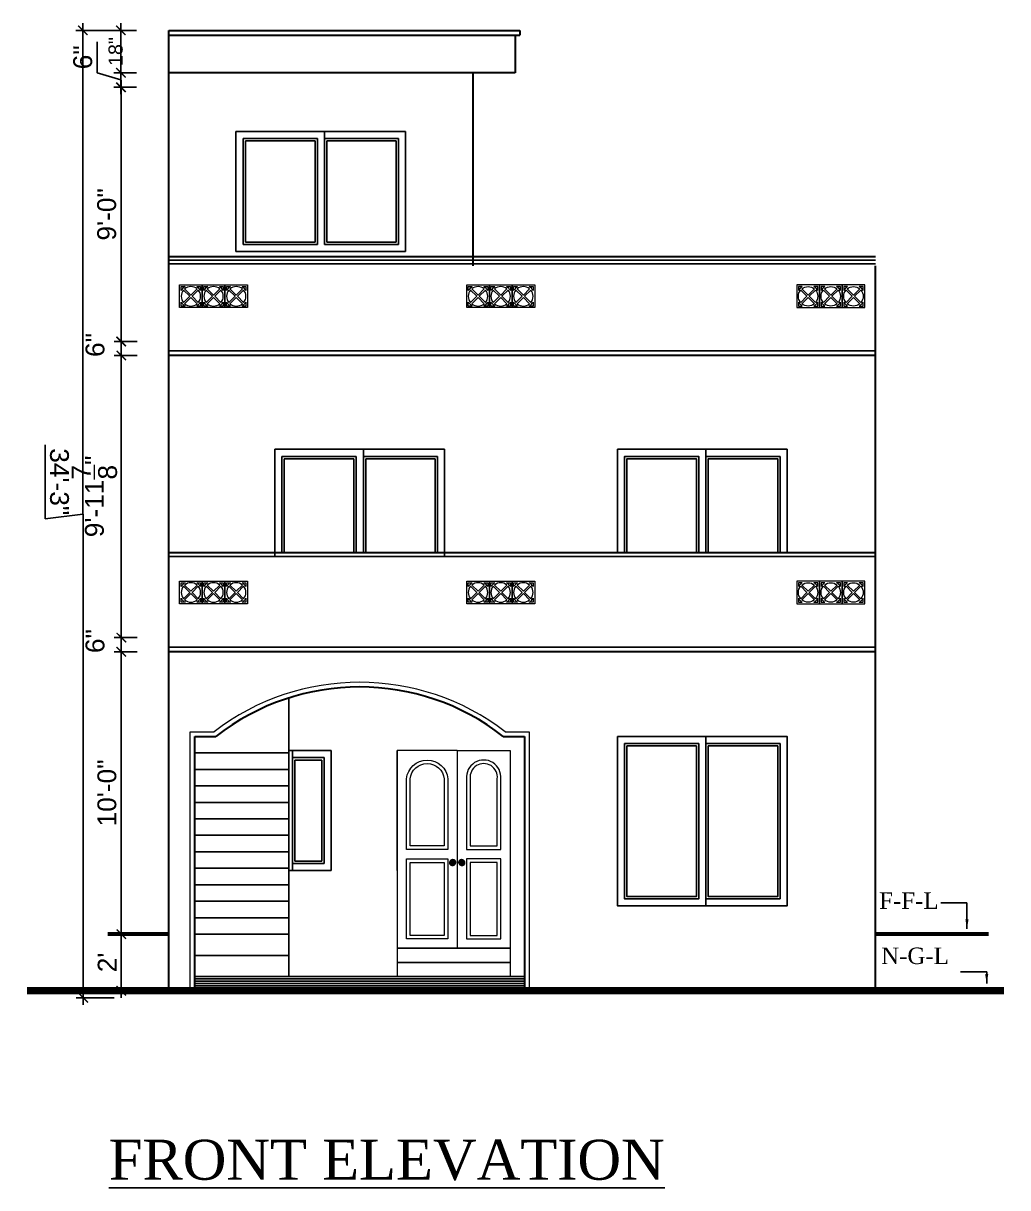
# Model space of a CAD drawing. Header units: inches. Extents: x 15 to 1853, y 20 to 1916.
# Drawn here: x 19.2 to 437.1, y 1398.1 to 1892.9 of the extents above; entities that cross this region are included whole.
import ezdxf

# ---------------------------------------------------------------- set-up
doc = ezdxf.new("R2010")
doc.units = ezdxf.units.IN
doc.header["$MEASUREMENT"] = 0
doc.layers.get('DEFPOINTS').update_dxf_attribs({"lineweight": 20})
for name, color, linetype, lineweight in [('DIAMENSION', 6, 'Continuous', 15), ('DOOR', 6, 'Continuous', 20), ('TEXT', 7, 'Continuous', 25), ('WALLS', 1, 'Continuous', 60), ('WINDOW', 115, 'Continuous', 25)]:
    doc.layers.add(name, color=color, linetype=linetype, lineweight=lineweight)
doc.layers.add('PUMPS', color=7, linetype='Continuous')
doc.layers.add('STAIR', color=131, linetype='Continuous')
doc.styles.get("Standard").update_dxf_attribs({"font": 'arial.ttf'})
doc.styles.add('STYLE2', font='arial.ttf', dxfattribs={"height": 8})
doc.styles.add('STYLE5', font='romantic.ttf')
doc.dimstyles.get("Standard").update_dxf_attribs({"dimtxt": 0.18, "dimasz": 0.18, "dimexe": 0.18, "dimexo": 0.0625, "dimgap": 0.09, "dimtad": 0, "dimtih": 1, "dimtoh": 1, "dimdec": 4, "dimzin": 0, "dimdsep": 46, "dimtxsty": 'Standard', "dimcen": 0.09, "dimadec": 0, "dimazin": 0, "dimtfac": 1, "dimtdec": 4, "dimtofl": 0, "dimtmove": 0, "dimatfit": 3, "dimfxl": 1, "dimtolj": 1, "dimtzin": 0, "dimarcsym": 0})
doc.dimstyles.new('Standard$0', dxfattribs={"dimtxt": 10, "dimasz": 9, "dimexe": 6, "dimexo": 6, "dimgap": 3, "dimtad": 0, "dimtih": 1, "dimtoh": 1, "dimdec": 3, "dimlfac": -1, "dimzin": 1, "dimdsep": 46, "dimlunit": 4, "dimtxsty": 'Standard', "dimcen": 0.5, "dimdle": 5, "dimclrd": 256, "dimclre": 256, "dimclrt": 256, "dimadec": 1, "dimazin": 0, "dimtm": 1e-09, "dimtfac": 1, "dimtdec": 3, "dimtofl": 0, "dimtmove": 0, "dimatfit": 3, "dimfxl": 1, "dimfrac": 2, "dimtolj": 1, "dimtzin": 0, "dimlwd": -1, "dimlwe": -1, "dimarcsym": 0})

# ---------------------------------------------------------------- blocks, each defined once
blk = doc.blocks.new('_ARCHTICK')
at = {"color": 0, "linetype": 'ByBlock', "const_width": 0.15}
blk.add_lwpolyline([(-0.5, -0.5), (0.5, 0.5)], dxfattribs=at)
blk = doc.blocks.new('*D96')
at = {"layer": 'DEFPOINTS', "color": 0, "transparency": 16777216}
for p in [(60.77, 1505.85), (74.56, 1505.85), (74.56, 1481.85)]:
    blk.add_point(p, dxfattribs=at)
at = {"layer": 'DIAMENSION', "color": 6, "lineweight": -2, "transparency": 16777216}
for p, q in [((71.56, 1505.85), (57.77, 1505.85)), ((60.77, 1478.85), (60.77, 1508.85)), ((71.56, 1481.85), (57.77, 1481.85))]:
    blk.add_line(p, q, dxfattribs=at)
at = {"layer": 'DIAMENSION', "color": 6, "lineweight": -2, "transparency": 16777216, "xscale": 4, "yscale": 4, "zscale": 4}
for p, rotation in [((60.77, 1505.85), 90), ((60.77, 1481.85), 270)]:
    blk.add_blockref('_ARCHTICK', p, dxfattribs=dict(at, rotation=rotation))
at = {"layer": 'DIAMENSION', "color": 6, "transparency": 16777216, "insert": (54.76, 1493.85), "char_height": 8, "attachment_point": 5, "rotation": 90, "style": 'STYLE2'}
blk.add_mtext("\\A1;2'", dxfattribs=at)
blk = doc.blocks.new('*D92')
at = {"layer": 'DEFPOINTS', "color": 0, "transparency": 16777216}
for p in [(60.77, 1625.85), (70.47, 1625.85), (74.56, 1505.85)]:
    blk.add_point(p, dxfattribs=at)
at = {"layer": 'DIAMENSION', "color": 6, "lineweight": -2, "transparency": 16777216}
for p, q in [((60.77, 1502.85), (60.77, 1628.85)), ((67.47, 1625.85), (57.77, 1625.85)), ((71.56, 1505.85), (57.77, 1505.85))]:
    blk.add_line(p, q, dxfattribs=at)
at = {"layer": 'DIAMENSION', "color": 6, "lineweight": -2, "transparency": 16777216, "xscale": 4, "yscale": 4, "zscale": 4}
for p, rotation in [((60.77, 1625.85), 90), ((60.77, 1505.85), 270)]:
    blk.add_blockref('_ARCHTICK', p, dxfattribs=dict(at, rotation=rotation))
at = {"layer": 'DIAMENSION', "color": 6, "transparency": 16777216, "insert": (54.69, 1565.85), "char_height": 8, "attachment_point": 5, "rotation": 90, "style": 'STYLE2'}
blk.add_mtext('\\A1;10\'-0"', dxfattribs=at)
blk = doc.blocks.new('*D93')
at = {"layer": 'DEFPOINTS', "color": 0, "transparency": 16777216}
for p in [(60.77, 1631.85), (70.47, 1631.85), (70.47, 1625.85)]:
    blk.add_point(p, dxfattribs=at)
at = {"layer": 'DIAMENSION', "color": 6, "lineweight": -2, "transparency": 16777216}
for p, q in [((60.77, 1622.85), (60.77, 1634.85)), ((67.47, 1631.85), (57.77, 1631.85)), ((67.47, 1625.85), (57.77, 1625.85))]:
    blk.add_line(p, q, dxfattribs=at)
at = {"layer": 'DIAMENSION', "color": 6, "lineweight": -2, "transparency": 16777216, "xscale": 4, "yscale": 4, "zscale": 4}
for p, rotation in [((60.77, 1631.85), 90), ((60.77, 1625.85), 270)]:
    blk.add_blockref('_ARCHTICK', p, dxfattribs=dict(at, rotation=rotation))
at = {"layer": 'DIAMENSION', "color": 6, "transparency": 16777216, "insert": (49.65, 1630.37), "char_height": 8, "attachment_point": 5, "rotation": 90, "style": 'STYLE2'}
blk.add_mtext('\\A1;6"', dxfattribs=at)
blk = doc.blocks.new('*D94')
at = {"layer": 'DEFPOINTS', "color": 0, "transparency": 16777216}
for p in [(60.59, 1871.85), (70.28, 1871.85), (70.28, 1865.67)]:
    blk.add_point(p, dxfattribs=at)
at = {"layer": 'DIAMENSION', "color": 6, "lineweight": -2, "transparency": 16777216}
for p, q in [((50.5, 1871.79), (50.5, 1885.02)), ((60.59, 1868.76), (50.5, 1871.79)), ((67.28, 1871.85), (57.59, 1871.85)), ((60.59, 1862.67), (60.59, 1874.85)), ((67.28, 1865.67), (57.59, 1865.67))]:
    blk.add_line(p, q, dxfattribs=at)
at = {"layer": 'DIAMENSION', "color": 6, "lineweight": -2, "transparency": 16777216, "xscale": 4, "yscale": 4, "zscale": 4}
for p, rotation in [((60.59, 1871.85), 90), ((60.59, 1865.67), 270)]:
    blk.add_blockref('_ARCHTICK', p, dxfattribs=dict(at, rotation=rotation))
at = {"layer": 'DIAMENSION', "color": 6, "transparency": 16777216, "insert": (44.42, 1878.4), "char_height": 8, "attachment_point": 5, "rotation": 90, "style": 'STYLE2'}
blk.add_mtext('\\A1;6"', dxfattribs=at)
blk = doc.blocks.new('*D95')
at = {"layer": 'DEFPOINTS', "color": 0, "transparency": 16777216}
for p in [(60.59, 1889.85), (70.28, 1889.85), (70.28, 1871.85)]:
    blk.add_point(p, dxfattribs=at)
at = {"layer": 'DIAMENSION', "color": 6, "lineweight": -2, "transparency": 16777216}
for p, q in [((67.28, 1889.85), (57.59, 1889.85)), ((60.59, 1868.85), (60.59, 1892.85)), ((67.28, 1871.85), (57.59, 1871.85))]:
    blk.add_line(p, q, dxfattribs=at)
at = {"layer": 'DIAMENSION', "color": 6, "lineweight": -2, "transparency": 16777216, "xscale": 4, "yscale": 4, "zscale": 4}
for p, rotation in [((60.59, 1889.85), 90), ((60.59, 1871.85), 270)]:
    blk.add_blockref('_ARCHTICK', p, dxfattribs=dict(at, rotation=rotation))
at = {"layer": 'DIAMENSION', "color": 6, "transparency": 16777216, "insert": (58.39, 1880.85), "char_height": 8, "attachment_point": 5, "rotation": 90, "style": 'STYLE2'}
blk.add_mtext('\\A1;{\\H0.75x;18"}', dxfattribs=at)
blk = doc.blocks.new('*D107')
at = {"layer": 'DEFPOINTS', "color": 0, "transparency": 16777216}
for p in [(60.77, 1751.67), (60.77, 1751.67), (60.77, 1631.85)]:
    blk.add_point(p, dxfattribs=at)
at = {"layer": 'DIAMENSION', "color": 6, "lineweight": -2, "transparency": 16777216}
for p, q in [((60.77, 1628.85), (60.77, 1754.67)), ((63.77, 1751.67), (63.77, 1751.67)), ((63.77, 1631.85), (63.77, 1631.85))]:
    blk.add_line(p, q, dxfattribs=at)
at = {"layer": 'DIAMENSION', "color": 6, "lineweight": -2, "transparency": 16777216, "xscale": 4, "yscale": 4, "zscale": 4}
for p, rotation in [((60.77, 1751.67), 90), ((60.77, 1631.85), 270)]:
    blk.add_blockref('_ARCHTICK', p, dxfattribs=dict(at, rotation=rotation))
at = {"layer": 'DIAMENSION', "color": 6, "transparency": 16777216, "insert": (49.34, 1691.85), "char_height": 8, "attachment_point": 5, "rotation": 90, "style": 'STYLE2'}
blk.add_mtext('\\A1;9\'-11{\\H1x;\\S7/8;}"', dxfattribs=at)
blk = doc.blocks.new('*D108')
at = {"layer": 'DEFPOINTS', "color": 0, "transparency": 16777216}
for p in [(44.41, 1889.85), (60.59, 1889.85), (60.77, 1478.85)]:
    blk.add_point(p, dxfattribs=at)
at = {"layer": 'DIAMENSION', "color": 6, "lineweight": -2, "transparency": 16777216}
for p, q in [((57.59, 1889.85), (41.41, 1889.84)), ((44.6, 1475.85), (44.41, 1892.85)), ((28.39, 1682.34), (28.38, 1713.82)), ((44.51, 1684.35), (28.39, 1682.34)), ((57.77, 1478.85), (41.6, 1478.84))]:
    blk.add_line(p, q, dxfattribs=at)
at = {"layer": 'DIAMENSION', "color": 6, "lineweight": -2, "transparency": 16777216, "xscale": 4, "yscale": 4, "zscale": 4}
for p, rotation in [((44.41, 1889.85), 90.02606461856487), ((44.6, 1478.85), 270.0260646185649)]:
    blk.add_blockref('_ARCHTICK', p, dxfattribs=dict(at, rotation=rotation))
at = {"layer": 'DIAMENSION', "color": 6, "transparency": 16777216, "insert": (34.47, 1698.08), "char_height": 8, "attachment_point": 5, "rotation": 270.0261, "style": 'STYLE2'}
blk.add_mtext('\\A1;34\'-3"', dxfattribs=at)
blk = doc.blocks.new('*D109')
at = {"layer": 'DEFPOINTS', "color": 0, "transparency": 16777216}
for p in [(60.77, 1757.67), (70.47, 1757.67), (70.47, 1751.67)]:
    blk.add_point(p, dxfattribs=at)
at = {"layer": 'DIAMENSION', "color": 6, "lineweight": -2, "transparency": 16777216}
for p, q in [((67.47, 1757.67), (57.77, 1757.67)), ((60.77, 1748.67), (60.77, 1760.67)), ((67.47, 1751.67), (57.77, 1751.67))]:
    blk.add_line(p, q, dxfattribs=at)
at = {"layer": 'DIAMENSION', "color": 6, "lineweight": -2, "transparency": 16777216, "xscale": 4, "yscale": 4, "zscale": 4}
for p, rotation in [((60.77, 1757.67), 90), ((60.77, 1751.67), 270)]:
    blk.add_blockref('_ARCHTICK', p, dxfattribs=dict(at, rotation=rotation))
at = {"layer": 'DIAMENSION', "color": 6, "transparency": 16777216, "insert": (49.65, 1756.18), "char_height": 8, "attachment_point": 5, "rotation": 90, "style": 'STYLE2'}
blk.add_mtext('\\A1;6"', dxfattribs=at)
blk = doc.blocks.new('*D110')
at = {"layer": 'DEFPOINTS', "color": 0, "transparency": 16777216}
for p in [(60.68, 1865.67), (60.77, 1865.67), (60.77, 1757.67)]:
    blk.add_point(p, dxfattribs=at)
at = {"layer": 'DIAMENSION', "color": 6, "lineweight": -2, "transparency": 16777216}
for p, q in [((57.77, 1865.67), (57.68, 1865.67)), ((60.68, 1754.67), (60.68, 1868.67)), ((57.77, 1757.67), (57.68, 1757.67))]:
    blk.add_line(p, q, dxfattribs=at)
at = {"layer": 'DIAMENSION', "color": 6, "lineweight": -2, "transparency": 16777216, "xscale": 4, "yscale": 4, "zscale": 4}
for p, rotation in [((60.68, 1865.67), 90), ((60.68, 1757.67), 270)]:
    blk.add_blockref('_ARCHTICK', p, dxfattribs=dict(at, rotation=rotation))
at = {"layer": 'DIAMENSION', "color": 6, "transparency": 16777216, "insert": (54.6, 1811.67), "char_height": 8, "attachment_point": 5, "rotation": 90, "style": 'STYLE2'}
blk.add_mtext('\\A1;9\'-0"', dxfattribs=at)

msp = doc.modelspace()

# ---------------------------------------------------------------- linework, layer by layer
at = {"layer": 'DOOR', "lineweight": 30}
for p, q in [((80.968649, 1625.853344), (80.968649, 1889.853344)), ((80.968649, 1889.853344), (229.969559, 1889.853344)), ((229.969559, 1889.853344), (229.969559, 1887.853344)), ((80.968649, 1887.853344), (229.969559, 1887.853344)), ((227.969559, 1887.853344), (227.969559, 1871.853344)), ((227.969559, 1871.853344), (80.968649, 1871.853344)), ((209.969559, 1871.853344), (209.969559, 1789.853344)), ((380.96774, 1793.666375), (80.968649, 1793.666375)), ((380.96774, 1625.853344), (380.96774, 1789.853344)), ((380.96774, 1751.666375), (80.968649, 1751.666375)), ((380.96774, 1751.666375), (80.968649, 1751.666375)), ((380.96774, 1667.853344), (80.968649, 1667.853344)), ((80.968649, 1481.853344), (80.968649, 1625.853344)), ((380.96774, 1625.853344), (80.968649, 1625.853344)), ((380.96774, 1625.853344), (80.968649, 1625.853344)), ((380.96774, 1481.853344), (380.96774, 1625.853344)), ((91.968649, 1481.853344), (91.968649, 1589.853344)), ((91.968649, 1589.853344), (100.968649, 1589.853344)), ((222.968649, 1589.853344), (231.968649, 1589.853344)), ((231.968649, 1589.853344), (231.968649, 1482.853344))]:
    msp.add_line(p, q, dxfattribs=at)
at = {"layer": 'DOOR', "lineweight": 25}
for p, q in [((380.96774, 1792.166375), (80.968649, 1792.166375)), ((380.96774, 1790.666375), (80.968649, 1790.666375)), ((380.96774, 1753.666375), (80.968649, 1753.666375)), ((380.96774, 1751.666375), (80.968649, 1751.666375)), ((380.96774, 1666.353344), (80.968649, 1666.353344)), ((380.96774, 1627.853344), (80.968649, 1627.853344))]:
    msp.add_line(p, q, dxfattribs=at)
at = {"layer": 'DOOR'}
for p, q in [((89.968649, 1481.853344), (89.968649, 1591.853344)), ((89.968649, 1591.853344), (100.174452, 1591.853344)), ((223.762847, 1591.853344), (233.968649, 1591.853344)), ((233.968649, 1591.853344), (233.968649, 1482.853344)), ((203.389737, 1583.853344), (203.389737, 1499.853344)), ((203.389737, 1583.853344), (203.389737, 1499.853344))]:
    msp.add_line(p, q, dxfattribs=at)
for points in [[(85.510935, 1781.666375), (95.135935, 1781.666375), (95.135935, 1772.041375), (85.510935, 1772.041375)], [(95.135935, 1781.666375), (104.760935, 1781.666375), (104.760935, 1772.041375), (95.135935, 1772.041375)], [(104.760935, 1781.666375), (114.385935, 1781.666375), (114.385935, 1772.041375), (104.760935, 1772.041375)], [(207.409619, 1781.666375), (217.034619, 1781.666375), (217.034619, 1772.041375), (207.409619, 1772.041375)], [(217.034619, 1781.666375), (226.659619, 1781.666375), (226.659619, 1772.041375), (217.034619, 1772.041375)], [(226.659619, 1781.666375), (236.284619, 1781.666375), (236.284619, 1772.041375), (226.659619, 1772.041375)], [(357.175454, 1781.666375), (347.550454, 1781.666375), (347.550454, 1772.041375), (357.175454, 1772.041375)], [(366.800454, 1781.666375), (357.175454, 1781.666375), (357.175454, 1772.041375), (366.800454, 1772.041375)], [(376.425454, 1781.666375), (366.800454, 1781.666375), (366.800454, 1772.041375), (376.425454, 1772.041375)], [(85.510935, 1655.853344), (95.135935, 1655.853344), (95.135935, 1646.228344), (85.510935, 1646.228344)], [(95.135935, 1655.853344), (104.760935, 1655.853344), (104.760935, 1646.228344), (95.135935, 1646.228344)], [(104.760935, 1655.853344), (114.385935, 1655.853344), (114.385935, 1646.228344), (104.760935, 1646.228344)], [(207.409619, 1655.853344), (217.034619, 1655.853344), (217.034619, 1646.228344), (207.409619, 1646.228344)], [(217.034619, 1655.853344), (226.659619, 1655.853344), (226.659619, 1646.228344), (217.034619, 1646.228344)], [(226.659619, 1655.853344), (236.284619, 1655.853344), (236.284619, 1646.228344), (226.659619, 1646.228344)], [(357.175454, 1655.853344), (347.550454, 1655.853344), (347.550454, 1646.228344), (357.175454, 1646.228344)], [(366.800454, 1655.853344), (357.175454, 1655.853344), (357.175454, 1646.228344), (366.800454, 1646.228344)], [(376.425454, 1655.853344), (366.800454, 1655.853344), (366.800454, 1646.228344), (376.425454, 1646.228344)]]:
    msp.add_lwpolyline(points, close=True, dxfattribs=at)
for points in [[(86.198435, 1779.332691), (86.198435, 1780.978875), (87.844618, 1780.978875)], [(92.802251, 1780.978875), (94.448435, 1780.978875), (94.448435, 1779.332691)], [(95.823435, 1779.332691), (95.823435, 1780.978875), (97.469618, 1780.978875)], [(102.427251, 1780.978875), (104.073435, 1780.978875), (104.073435, 1779.332691)], [(105.448435, 1779.332691), (105.448435, 1780.978875), (107.094618, 1780.978875)], [(112.052251, 1780.978875), (113.698435, 1780.978875), (113.698435, 1779.332691)], [(208.097119, 1779.332691), (208.097119, 1780.978875), (209.743303, 1780.978875)], [(214.700936, 1780.978875), (216.347119, 1780.978875), (216.347119, 1779.332691)], [(217.722119, 1779.332691), (217.722119, 1780.978875), (219.368303, 1780.978875)], [(224.325936, 1780.978875), (225.972119, 1780.978875), (225.972119, 1779.332691)], [(227.347119, 1779.332691), (227.347119, 1780.978875), (228.993303, 1780.978875)], [(233.950936, 1780.978875), (235.597119, 1780.978875), (235.597119, 1779.332691)], [(349.884137, 1780.978875), (348.237954, 1780.978875), (348.237954, 1779.332691)], [(356.487954, 1779.332691), (356.487954, 1780.978875), (354.84177, 1780.978875)], [(359.509137, 1780.978875), (357.862954, 1780.978875), (357.862954, 1779.332691)], [(366.112954, 1779.332691), (366.112954, 1780.978875), (364.46677, 1780.978875)], [(369.134137, 1780.978875), (367.487954, 1780.978875), (367.487954, 1779.332691)], [(375.737954, 1779.332691), (375.737954, 1780.978875), (374.09177, 1780.978875)], [(87.844618, 1772.728875), (86.198435, 1772.728875), (86.198435, 1774.375058)], [(94.448435, 1774.375058), (94.448435, 1772.728875), (92.802251, 1772.728875)], [(97.469618, 1772.728875), (95.823435, 1772.728875), (95.823435, 1774.375058)], [(104.073435, 1774.375058), (104.073435, 1772.728875), (102.427251, 1772.728875)], [(107.094618, 1772.728875), (105.448435, 1772.728875), (105.448435, 1774.375058)], [(113.698435, 1774.375058), (113.698435, 1772.728875), (112.052251, 1772.728875)], [(209.743303, 1772.728875), (208.097119, 1772.728875), (208.097119, 1774.375058)], [(216.347119, 1774.375058), (216.347119, 1772.728875), (214.700936, 1772.728875)], [(219.368303, 1772.728875), (217.722119, 1772.728875), (217.722119, 1774.375058)], [(225.972119, 1774.375058), (225.972119, 1772.728875), (224.325936, 1772.728875)], [(228.993303, 1772.728875), (227.347119, 1772.728875), (227.347119, 1774.375058)], [(235.597119, 1774.375058), (235.597119, 1772.728875), (233.950936, 1772.728875)], [(348.237954, 1774.375058), (348.237954, 1772.728875), (349.884137, 1772.728875)], [(354.84177, 1772.728875), (356.487954, 1772.728875), (356.487954, 1774.375058)], [(357.862954, 1774.375058), (357.862954, 1772.728875), (359.509137, 1772.728875)], [(364.46677, 1772.728875), (366.112954, 1772.728875), (366.112954, 1774.375058)], [(367.487954, 1774.375058), (367.487954, 1772.728875), (369.134137, 1772.728875)], [(374.09177, 1772.728875), (375.737954, 1772.728875), (375.737954, 1774.375058)], [(86.198435, 1653.519661), (86.198435, 1655.165844), (87.844618, 1655.165844)], [(92.802251, 1655.165844), (94.448435, 1655.165844), (94.448435, 1653.519661)], [(95.823435, 1653.519661), (95.823435, 1655.165844), (97.469618, 1655.165844)], [(102.427251, 1655.165844), (104.073435, 1655.165844), (104.073435, 1653.519661)], [(105.448435, 1653.519661), (105.448435, 1655.165844), (107.094618, 1655.165844)], [(112.052251, 1655.165844), (113.698435, 1655.165844), (113.698435, 1653.519661)], [(208.097119, 1653.519661), (208.097119, 1655.165844), (209.743303, 1655.165844)], [(214.700936, 1655.165844), (216.347119, 1655.165844), (216.347119, 1653.519661)], [(217.722119, 1653.519661), (217.722119, 1655.165844), (219.368303, 1655.165844)], [(224.325936, 1655.165844), (225.972119, 1655.165844), (225.972119, 1653.519661)], [(227.347119, 1653.519661), (227.347119, 1655.165844), (228.993303, 1655.165844)], [(233.950936, 1655.165844), (235.597119, 1655.165844), (235.597119, 1653.519661)], [(349.884137, 1655.165844), (348.237954, 1655.165844), (348.237954, 1653.519661)], [(356.487954, 1653.519661), (356.487954, 1655.165844), (354.84177, 1655.165844)], [(359.509137, 1655.165844), (357.862954, 1655.165844), (357.862954, 1653.519661)], [(366.112954, 1653.519661), (366.112954, 1655.165844), (364.46677, 1655.165844)], [(369.134137, 1655.165844), (367.487954, 1655.165844), (367.487954, 1653.519661)], [(375.737954, 1653.519661), (375.737954, 1655.165844), (374.09177, 1655.165844)], [(87.844618, 1646.915844), (86.198435, 1646.915844), (86.198435, 1648.562028)], [(94.448435, 1648.562028), (94.448435, 1646.915844), (92.802251, 1646.915844)], [(97.469618, 1646.915844), (95.823435, 1646.915844), (95.823435, 1648.562028)], [(104.073435, 1648.562028), (104.073435, 1646.915844), (102.427251, 1646.915844)], [(107.094618, 1646.915844), (105.448435, 1646.915844), (105.448435, 1648.562028)], [(113.698435, 1648.562028), (113.698435, 1646.915844), (112.052251, 1646.915844)], [(209.743303, 1646.915844), (208.097119, 1646.915844), (208.097119, 1648.562028)], [(216.347119, 1648.562028), (216.347119, 1646.915844), (214.700936, 1646.915844)], [(219.368303, 1646.915844), (217.722119, 1646.915844), (217.722119, 1648.562028)], [(225.972119, 1648.562028), (225.972119, 1646.915844), (224.325936, 1646.915844)], [(228.993303, 1646.915844), (227.347119, 1646.915844), (227.347119, 1648.562028)], [(235.597119, 1648.562028), (235.597119, 1646.915844), (233.950936, 1646.915844)], [(348.237954, 1648.562028), (348.237954, 1646.915844), (349.884137, 1646.915844)], [(354.84177, 1646.915844), (356.487954, 1646.915844), (356.487954, 1648.562028)], [(357.862954, 1648.562028), (357.862954, 1646.915844), (359.509137, 1646.915844)], [(364.46677, 1646.915844), (366.112954, 1646.915844), (366.112954, 1648.562028)], [(367.487954, 1648.562028), (367.487954, 1646.915844), (369.134137, 1646.915844)], [(374.09177, 1646.915844), (375.737954, 1646.915844), (375.737954, 1648.562028)], [(203.389737, 1583.853344), (177.889737, 1583.853344), (177.889737, 1487.853344)], [(203.389737, 1583.853344), (225.889737, 1583.853344), (225.889737, 1487.853344)]]:
    msp.add_lwpolyline(points, dxfattribs=at)
for points in [[(92.987037, 1780.003613, 0.3661440533), (87.659833, 1780.003613), (90.323435, 1777.340011)], [(102.612037, 1780.003613, 0.3661440533), (97.284833, 1780.003613), (99.948435, 1777.340011)], [(112.237037, 1780.003613, 0.3661440533), (106.909833, 1780.003613), (109.573435, 1777.340011)], [(214.885721, 1780.003613, 0.3661440533), (209.558517, 1780.003613), (212.222119, 1777.340011)], [(224.510721, 1780.003613, 0.3661440533), (219.183517, 1780.003613), (221.847119, 1777.340011)], [(234.135721, 1780.003613, 0.3661440533), (228.808517, 1780.003613), (231.472119, 1777.340011)], [(349.699352, 1780.003613, -0.3661440533), (355.026556, 1780.003613), (352.362954, 1777.340011)], [(359.324352, 1780.003613, -0.3661440533), (364.651556, 1780.003613), (361.987954, 1777.340011)], [(368.949352, 1780.003613, -0.3661440533), (374.276556, 1780.003613), (371.612954, 1777.340011)], [(87.173697, 1779.517477, 0.1773160617), (86.198435, 1776.853875, 0.1773160617), (87.173697, 1774.190273), (89.837299, 1776.853875)], [(90.323435, 1776.367739), (87.659833, 1773.704137, 0.3661440533), (92.987037, 1773.704137)], [(93.473173, 1779.517477), (90.809571, 1776.853875), (93.473173, 1774.190273, 0.1773160617), (94.448435, 1776.853875, 0.1773160617)], [(96.798697, 1779.517477, 0.1773160617), (95.823435, 1776.853875, 0.1773160617), (96.798697, 1774.190273), (99.462299, 1776.853875)], [(99.948435, 1776.367739), (97.284833, 1773.704137, 0.3661440533), (102.612037, 1773.704137)], [(103.098173, 1779.517477), (100.434571, 1776.853875), (103.098173, 1774.190273, 0.1773160617), (104.073435, 1776.853875, 0.1773160617)], [(106.423697, 1779.517477, 0.1773160617), (105.448435, 1776.853875, 0.1773160617), (106.423697, 1774.190273), (109.087299, 1776.853875)], [(109.573435, 1776.367739), (106.909833, 1773.704137, 0.3661440533), (112.237037, 1773.704137)], [(112.723173, 1779.517477), (110.059571, 1776.853875), (112.723173, 1774.190273, 0.1773160617), (113.698435, 1776.853875, 0.1773160617)], [(209.072381, 1779.517477, 0.1773160617), (208.097119, 1776.853875, 0.1773160617), (209.072381, 1774.190273), (211.735984, 1776.853875)], [(212.222119, 1776.367739), (209.558517, 1773.704137, 0.3661440533), (214.885721, 1773.704137)], [(215.371857, 1779.517477), (212.708255, 1776.853875), (215.371857, 1774.190273, 0.1773160617), (216.347119, 1776.853875, 0.1773160617)], [(218.697381, 1779.517477, 0.1773160617), (217.722119, 1776.853875, 0.1773160617), (218.697381, 1774.190273), (221.360984, 1776.853875)], [(221.847119, 1776.367739), (219.183517, 1773.704137, 0.3661440533), (224.510721, 1773.704137)], [(224.996857, 1779.517477), (222.333255, 1776.853875), (224.996857, 1774.190273, 0.1773160617), (225.972119, 1776.853875, 0.1773160617)], [(228.322381, 1779.517477, 0.1773160617), (227.347119, 1776.853875, 0.1773160617), (228.322381, 1774.190273), (230.985984, 1776.853875)], [(231.472119, 1776.367739), (228.808517, 1773.704137, 0.3661440533), (234.135721, 1773.704137)], [(234.621857, 1779.517477), (231.958255, 1776.853875), (234.621857, 1774.190273, 0.1773160617), (235.597119, 1776.853875, 0.1773160617)], [(349.213216, 1779.517477), (351.876818, 1776.853875), (349.213216, 1774.190273, -0.1773160617), (348.237954, 1776.853875, -0.1773160617)], [(352.362954, 1776.367739), (355.026556, 1773.704137, -0.3661440533), (349.699352, 1773.704137)], [(355.512692, 1779.517477, -0.1773160617), (356.487954, 1776.853875, -0.1773160617), (355.512692, 1774.190273), (352.84909, 1776.853875)], [(358.838216, 1779.517477), (361.501818, 1776.853875), (358.838216, 1774.190273, -0.1773160617), (357.862954, 1776.853875, -0.1773160617)], [(361.987954, 1776.367739), (364.651556, 1773.704137, -0.3661440533), (359.324352, 1773.704137)], [(365.137692, 1779.517477, -0.1773160617), (366.112954, 1776.853875, -0.1773160617), (365.137692, 1774.190273), (362.47409, 1776.853875)], [(368.463216, 1779.517477), (371.126818, 1776.853875), (368.463216, 1774.190273, -0.1773160617), (367.487954, 1776.853875, -0.1773160617)], [(371.612954, 1776.367739), (374.276556, 1773.704137, -0.3661440533), (368.949352, 1773.704137)], [(374.762692, 1779.517477, -0.1773160617), (375.737954, 1776.853875, -0.1773160617), (374.762692, 1774.190273), (372.09909, 1776.853875)], [(87.173697, 1653.704446, 0.1773160617), (86.198435, 1651.040844, 0.1773160617), (87.173697, 1648.377242), (89.837299, 1651.040844)], [(92.987037, 1654.190582, 0.3661440533), (87.659833, 1654.190582), (90.323435, 1651.52698)], [(93.473173, 1653.704446), (90.809571, 1651.040844), (93.473173, 1648.377242, 0.1773160617), (94.448435, 1651.040844, 0.1773160617)], [(96.798697, 1653.704446, 0.1773160617), (95.823435, 1651.040844, 0.1773160617), (96.798697, 1648.377242), (99.462299, 1651.040844)], [(102.612037, 1654.190582, 0.3661440533), (97.284833, 1654.190582), (99.948435, 1651.52698)], [(103.098173, 1653.704446), (100.434571, 1651.040844), (103.098173, 1648.377242, 0.1773160617), (104.073435, 1651.040844, 0.1773160617)], [(106.423697, 1653.704446, 0.1773160617), (105.448435, 1651.040844, 0.1773160617), (106.423697, 1648.377242), (109.087299, 1651.040844)], [(112.237037, 1654.190582, 0.3661440533), (106.909833, 1654.190582), (109.573435, 1651.52698)], [(112.723173, 1653.704446), (110.059571, 1651.040844), (112.723173, 1648.377242, 0.1773160617), (113.698435, 1651.040844, 0.1773160617)], [(209.072381, 1653.704446, 0.1773160617), (208.097119, 1651.040844, 0.1773160617), (209.072381, 1648.377242), (211.735984, 1651.040844)], [(214.885721, 1654.190582, 0.3661440533), (209.558517, 1654.190582), (212.222119, 1651.52698)], [(215.371857, 1653.704446), (212.708255, 1651.040844), (215.371857, 1648.377242, 0.1773160617), (216.347119, 1651.040844, 0.1773160617)], [(218.697381, 1653.704446, 0.1773160617), (217.722119, 1651.040844, 0.1773160617), (218.697381, 1648.377242), (221.360984, 1651.040844)], [(224.510721, 1654.190582, 0.3661440533), (219.183517, 1654.190582), (221.847119, 1651.52698)], [(224.996857, 1653.704446), (222.333255, 1651.040844), (224.996857, 1648.377242, 0.1773160617), (225.972119, 1651.040844, 0.1773160617)], [(228.322381, 1653.704446, 0.1773160617), (227.347119, 1651.040844, 0.1773160617), (228.322381, 1648.377242), (230.985984, 1651.040844)], [(234.135721, 1654.190582, 0.3661440533), (228.808517, 1654.190582), (231.472119, 1651.52698)], [(234.621857, 1653.704446), (231.958255, 1651.040844), (234.621857, 1648.377242, 0.1773160617), (235.597119, 1651.040844, 0.1773160617)], [(349.213216, 1653.704446), (351.876818, 1651.040844), (349.213216, 1648.377242, -0.1773160617), (348.237954, 1651.040844, -0.1773160617)], [(349.699352, 1654.190582, -0.3661440533), (355.026556, 1654.190582), (352.362954, 1651.52698)], [(355.512692, 1653.704446, -0.1773160617), (356.487954, 1651.040844, -0.1773160617), (355.512692, 1648.377242), (352.84909, 1651.040844)], [(358.838216, 1653.704446), (361.501818, 1651.040844), (358.838216, 1648.377242, -0.1773160617), (357.862954, 1651.040844, -0.1773160617)], [(359.324352, 1654.190582, -0.3661440533), (364.651556, 1654.190582), (361.987954, 1651.52698)], [(365.137692, 1653.704446, -0.1773160617), (366.112954, 1651.040844, -0.1773160617), (365.137692, 1648.377242), (362.47409, 1651.040844)], [(368.463216, 1653.704446), (371.126818, 1651.040844), (368.463216, 1648.377242, -0.1773160617), (367.487954, 1651.040844, -0.1773160617)], [(368.949352, 1654.190582, -0.3661440533), (374.276556, 1654.190582), (371.612954, 1651.52698)], [(374.762692, 1653.704446, -0.1773160617), (375.737954, 1651.040844, -0.1773160617), (374.762692, 1648.377242), (372.09909, 1651.040844)], [(90.323435, 1650.554708), (87.659833, 1647.891106, 0.3661440533), (92.987037, 1647.891106)], [(99.948435, 1650.554708), (97.284833, 1647.891106, 0.3661440533), (102.612037, 1647.891106)], [(109.573435, 1650.554708), (106.909833, 1647.891106, 0.3661440533), (112.237037, 1647.891106)], [(212.222119, 1650.554708), (209.558517, 1647.891106, 0.3661440533), (214.885721, 1647.891106)], [(221.847119, 1650.554708), (219.183517, 1647.891106, 0.3661440533), (224.510721, 1647.891106)], [(231.472119, 1650.554708), (228.808517, 1647.891106, 0.3661440533), (234.135721, 1647.891106)], [(352.362954, 1650.554708), (355.026556, 1647.891106, -0.3661440533), (349.699352, 1647.891106)], [(361.987954, 1650.554708), (364.651556, 1647.891106, -0.3661440533), (359.324352, 1647.891106)], [(371.612954, 1650.554708), (374.276556, 1647.891106, -0.3661440533), (368.949352, 1647.891106)], [(181.889737, 1571.853344, -0.9142857143), (199.389737, 1571.853344), (199.389737, 1541.853344), (181.889737, 1541.853344)], [(183.389737, 1571.853344, -0.8965517241), (197.889737, 1571.853344), (197.889737, 1543.353344), (183.389737, 1543.353344)], [(221.889737, 1571.853344, 1.1034482759), (207.389737, 1571.853344), (207.389737, 1541.853344), (221.889737, 1541.853344)], [(220.389737, 1571.853344, 1.1304347826), (208.889737, 1571.853344), (208.889737, 1543.353344), (220.389737, 1543.353344)], [(181.889737, 1529.529867, 0.1012431681), (181.889737, 1530.131163), (181.889737, 1537.853344), (199.389737, 1537.853344), (199.389737, 1503.853344), (181.889737, 1503.853344)], [(183.389737, 1529.404247, 0.071406981), (183.389737, 1530.256784), (183.389737, 1536.353344), (197.889737, 1536.353344), (197.889737, 1505.353344), (183.389737, 1505.353344)], [(221.889737, 1529.529867, -0.1012431681), (221.889737, 1530.131163), (221.889737, 1537.853344), (207.389737, 1537.853344), (207.389737, 1503.853344), (221.889737, 1503.853344)], [(220.389737, 1529.404247, -0.071406981), (220.389737, 1530.256784), (220.389737, 1536.353344), (208.889737, 1536.353344), (208.889737, 1505.353344), (220.389737, 1505.353344)]]:
    msp.add_lwpolyline(points, format="xyb", close=True, dxfattribs=at)
at = {"layer": 'DOOR', "const_width": 1.5}
for points in [[(202.132842, 1536.198312, -1), (200.632842, 1536.198312, -1)], [(200.762772, 1536.376333, 1), (202.262772, 1536.376333, 1)], [(206.016702, 1536.376333, -1), (204.516702, 1536.376333, -1)], [(204.646632, 1536.198312, 1), (206.146632, 1536.198312, 1)]]:
    msp.add_lwpolyline(points, format="xyb", close=True, dxfattribs=at)
at = {"layer": 'DOOR'}
for centre, radius, start, end in [((90.323435, 1776.853875), 4.8125, 121.00271913, 148.99728087), ((90.323435, 1776.853875), 4.8125, 31.00271913, 58.99728087), ((99.948435, 1776.853875), 4.8125, 121.00271913, 148.99728087), ((99.948435, 1776.853875), 4.8125, 31.00271913, 58.99728087), ((109.573435, 1776.853875), 4.8125, 121.00271913, 148.99728087), ((109.573435, 1776.853875), 4.8125, 31.00271913, 58.99728087), ((212.222119, 1776.853875), 4.8125, 121.00271913, 148.99728087), ((212.222119, 1776.853875), 4.8125, 31.00271913, 58.99728087), ((221.847119, 1776.853875), 4.8125, 121.00271913, 148.99728087), ((221.847119, 1776.853875), 4.8125, 31.00271913, 58.99728087), ((231.472119, 1776.853875), 4.8125, 121.00271913, 148.99728087), ((231.472119, 1776.853875), 4.8125, 31.00271913, 58.99728087), ((352.362954, 1776.853875), 4.8125, 121.00271913, 148.99728087), ((352.362954, 1776.853875), 4.8125, 31.00271913, 58.99728087), ((361.987954, 1776.853875), 4.8125, 121.00271913, 148.99728087), ((361.987954, 1776.853875), 4.8125, 31.00271913, 58.99728087), ((371.612954, 1776.853875), 4.8125, 121.00271913, 148.99728087), ((371.612954, 1776.853875), 4.8125, 31.00271913, 58.99728087), ((90.323435, 1776.853875), 4.8125, 211.00271913, 238.99728087), ((90.323435, 1776.853875), 4.8125, 301.00271913, 328.99728087), ((99.948435, 1776.853875), 4.8125, 211.00271913, 238.99728087), ((99.948435, 1776.853875), 4.8125, 301.00271913, 328.99728087), ((109.573435, 1776.853875), 4.8125, 211.00271913, 238.99728087), ((109.573435, 1776.853875), 4.8125, 301.00271913, 328.99728087), ((212.222119, 1776.853875), 4.8125, 211.00271913, 238.99728087), ((212.222119, 1776.853875), 4.8125, 301.00271913, 328.99728087), ((221.847119, 1776.853875), 4.8125, 211.00271913, 238.99728087), ((221.847119, 1776.853875), 4.8125, 301.00271913, 328.99728087), ((231.472119, 1776.853875), 4.8125, 211.00271913, 238.99728087), ((231.472119, 1776.853875), 4.8125, 301.00271913, 328.99728087), ((352.362954, 1776.853875), 4.8125, 211.00271913, 238.99728087), ((352.362954, 1776.853875), 4.8125, 301.00271913, 328.99728087), ((361.987954, 1776.853875), 4.8125, 211.00271913, 238.99728087), ((361.987954, 1776.853875), 4.8125, 301.00271913, 328.99728087), ((371.612954, 1776.853875), 4.8125, 211.00271913, 238.99728087), ((371.612954, 1776.853875), 4.8125, 301.00271913, 328.99728087), ((90.323435, 1651.040844), 4.8125, 121.00271913, 148.99728087), ((90.323435, 1651.040844), 4.8125, 31.00271913, 58.99728087), ((99.948435, 1651.040844), 4.8125, 121.00271913, 148.99728087), ((99.948435, 1651.040844), 4.8125, 31.00271913, 58.99728087), ((109.573435, 1651.040844), 4.8125, 121.00271913, 148.99728087), ((109.573435, 1651.040844), 4.8125, 31.00271913, 58.99728087), ((212.222119, 1651.040844), 4.8125, 121.00271913, 148.99728087), ((212.222119, 1651.040844), 4.8125, 31.00271913, 58.99728087), ((221.847119, 1651.040844), 4.8125, 121.00271913, 148.99728087), ((221.847119, 1651.040844), 4.8125, 31.00271913, 58.99728087), ((231.472119, 1651.040844), 4.8125, 121.00271913, 148.99728087), ((231.472119, 1651.040844), 4.8125, 31.00271913, 58.99728087), ((352.362954, 1651.040844), 4.8125, 121.00271913, 148.99728087), ((352.362954, 1651.040844), 4.8125, 31.00271913, 58.99728087), ((361.987954, 1651.040844), 4.8125, 121.00271913, 148.99728087), ((361.987954, 1651.040844), 4.8125, 31.00271913, 58.99728087), ((371.612954, 1651.040844), 4.8125, 121.00271913, 148.99728087), ((371.612954, 1651.040844), 4.8125, 31.00271913, 58.99728087), ((90.323435, 1651.040844), 4.8125, 211.00271913, 238.99728087), ((90.323435, 1651.040844), 4.8125, 301.00271913, 328.99728087), ((99.948435, 1651.040844), 4.8125, 211.00271913, 238.99728087), ((99.948435, 1651.040844), 4.8125, 301.00271913, 328.99728087), ((109.573435, 1651.040844), 4.8125, 211.00271913, 238.99728087), ((109.573435, 1651.040844), 4.8125, 301.00271913, 328.99728087), ((212.222119, 1651.040844), 4.8125, 211.00271913, 238.99728087), ((212.222119, 1651.040844), 4.8125, 301.00271913, 328.99728087), ((221.847119, 1651.040844), 4.8125, 211.00271913, 238.99728087), ((221.847119, 1651.040844), 4.8125, 301.00271913, 328.99728087), ((231.472119, 1651.040844), 4.8125, 211.00271913, 238.99728087), ((231.472119, 1651.040844), 4.8125, 301.00271913, 328.99728087), ((352.362954, 1651.040844), 4.8125, 211.00271913, 238.99728087), ((352.362954, 1651.040844), 4.8125, 301.00271913, 328.99728087), ((361.987954, 1651.040844), 4.8125, 211.00271913, 238.99728087), ((361.987954, 1651.040844), 4.8125, 301.00271913, 328.99728087), ((371.612954, 1651.040844), 4.8125, 211.00271913, 238.99728087), ((371.612954, 1651.040844), 4.8125, 301.00271913, 328.99728087), ((161.968649, 1511.5826), 101.301111, 52.41012602, 127.58987398)]:
    msp.add_arc(centre, radius, start, end, dxfattribs=at)
at = {"layer": 'DOOR', "lineweight": 30}
msp.add_arc((161.968649, 1511.903979), 98.980319, 51.9547129, 128.0452871, dxfattribs=at)
at = {"layer": 'PUMPS', "const_width": 3}
msp.add_lwpolyline([(435.606839, 1481.853344), (20.666588, 1481.853344)], dxfattribs=at)
at = {"layer": 'STAIR'}
for p, q in [((131.968649, 1547.853344), (131.968649, 1605.820172)), ((91.968649, 1582.853344), (131.968649, 1582.853344)), ((91.968649, 1575.853344), (131.968649, 1575.853344)), ((91.968649, 1568.853344), (131.968649, 1568.853344)), ((91.968649, 1561.853344), (131.968649, 1561.853344)), ((91.968649, 1554.853344), (131.968649, 1554.853344)), ((91.968649, 1547.853344), (131.968649, 1547.853344)), ((131.968649, 1547.853344), (131.968649, 1487.853344)), ((91.968649, 1540.853344), (131.968649, 1540.853344)), ((91.968649, 1533.853344), (131.968649, 1533.853344)), ((91.968649, 1526.853344), (131.968649, 1526.853344)), ((91.968649, 1519.853344), (131.968649, 1519.853344)), ((91.968649, 1512.853344), (131.968649, 1512.853344)), ((91.968649, 1505.853344), (131.968649, 1505.853344)), ((177.889737, 1499.853344), (225.889737, 1499.853344)), ((177.889737, 1499.853344), (225.889737, 1499.853344)), ((131.968649, 1496.74223), (91.968649, 1496.74223)), ((177.889737, 1493.853344), (225.889737, 1493.853344)), ((231.968649, 1487.853344), (91.968649, 1487.853344)), ((231.968649, 1487.853344), (91.968649, 1487.853344)), ((231.968649, 1486.853344), (91.968649, 1486.853344)), ((231.968649, 1485.853344), (91.968649, 1485.853344)), ((231.968649, 1484.853344), (91.968649, 1484.853344)), ((231.968649, 1483.853344), (91.968649, 1483.853344)), ((238.468649, 1482.853344), (91.968649, 1482.853344))]:
    msp.add_line(p, q, dxfattribs=at)
at = {"layer": 'WALLS'}
for p, q in [((80.968649, 1505.853344), (55.102513, 1505.853344)), ((428.96774, 1505.853344), (380.96774, 1505.853344))]:
    msp.add_line(p, q, dxfattribs=at)
at = {"layer": 'WINDOW'}
for p, q in [((109.469104, 1795.866126), (109.469104, 1846.866126)), ((109.469104, 1846.866126), (181.469104, 1846.866126)), ((147.048016, 1798.866126), (147.048016, 1846.866126)), ((181.469104, 1846.866126), (181.469104, 1795.866126)), ((112.469104, 1798.866126), (112.469104, 1843.866126)), ((112.469104, 1843.866126), (144.048016, 1843.866126)), ((113.469104, 1799.866126), (113.469104, 1842.866126)), ((113.469104, 1842.866126), (143.048016, 1842.866126)), ((143.048016, 1842.866126), (143.048016, 1799.866126)), ((144.048016, 1843.866126), (144.048016, 1798.866126)), ((147.048016, 1843.866126), (178.469104, 1843.866126)), ((148.048016, 1799.866126), (148.048016, 1842.866126)), ((148.048016, 1842.866126), (177.469104, 1842.866126)), ((177.469104, 1842.866126), (177.469104, 1799.866126)), ((178.469104, 1843.866126), (178.469104, 1798.866126)), ((109.469104, 1795.866126), (181.469104, 1795.866126)), ((112.469104, 1798.866126), (144.048016, 1798.866126)), ((113.469104, 1799.866126), (143.048016, 1799.866126)), ((147.048016, 1798.866126), (178.469104, 1798.866126)), ((148.048016, 1799.866126), (177.469104, 1799.866126)), ((125.968649, 1666.353344), (125.968649, 1711.853344)), ((125.968649, 1711.853344), (197.968649, 1711.853344)), ((163.547562, 1667.853344), (163.547562, 1711.853344)), ((197.968649, 1711.853344), (197.968649, 1666.353344)), ((308.968649, 1667.853344), (308.968649, 1711.853344)), ((128.968649, 1667.853344), (128.968649, 1708.853344)), ((128.968649, 1708.853344), (160.547562, 1708.853344)), ((129.968649, 1667.853344), (129.968649, 1707.853344)), ((129.968649, 1707.853344), (159.547562, 1707.853344)), ((159.547562, 1707.853344), (159.547562, 1667.853344)), ((160.547562, 1708.853344), (160.547562, 1667.853344)), ((163.547562, 1708.853344), (194.968649, 1708.853344)), ((164.547562, 1667.853344), (164.547562, 1707.853344)), ((164.547562, 1707.853344), (193.968649, 1707.853344)), ((193.968649, 1707.853344), (193.968649, 1667.853344)), ((194.968649, 1708.853344), (194.968649, 1667.853344)), ((308.968649, 1708.853344), (340.468649, 1708.853344)), ((340.468649, 1708.853344), (340.468649, 1667.853344)), ((308.968649, 1517.853344), (308.968649, 1589.853344)), ((131.968649, 1583.853344), (149.889737, 1583.853344)), ((133.468649, 1532.853344), (133.468649, 1583.853344)), ((133.468649, 1535.853344), (133.468649, 1583.853344)), ((149.889737, 1583.853344), (149.889737, 1532.853344)), ((177.889737, 1583.853344), (177.889737, 1532.853344)), ((308.968649, 1586.853344), (340.468649, 1586.853344)), ((340.468649, 1586.853344), (340.468649, 1520.853344)), ((133.468649, 1580.853344), (146.889737, 1580.853344)), ((134.468649, 1536.853344), (134.468649, 1579.853344)), ((134.468649, 1579.853344), (145.889737, 1579.853344)), ((145.889737, 1579.853344), (145.889737, 1536.853344)), ((146.889737, 1580.853344), (146.889737, 1535.853344)), ((133.468649, 1535.853344), (146.889737, 1535.853344)), ((134.468649, 1536.853344), (145.889737, 1536.853344)), ((131.968649, 1532.853344), (149.889737, 1532.853344)), ((340.468649, 1520.853344), (308.968649, 1520.853344))]:
    msp.add_line(p, q, dxfattribs=at)
for points in [[(271.468649, 1667.853344), (271.468649, 1711.853344), (343.468649, 1711.853344), (343.468649, 1667.853344)], [(274.468649, 1667.853344), (274.468649, 1708.853344), (305.968649, 1708.853344), (305.968649, 1667.853344)], [(275.468649, 1667.853344), (275.468649, 1707.853344), (304.968649, 1707.853344), (304.968649, 1667.853344)], [(309.968649, 1667.853344), (309.968649, 1707.853344), (339.468649, 1707.853344), (339.468649, 1667.853344)]]:
    msp.add_lwpolyline(points, dxfattribs=at)
for points in [[(271.468649, 1589.853344), (343.468649, 1589.853344), (343.468649, 1517.853344), (271.468649, 1517.853344)], [(274.468649, 1586.853344), (305.968649, 1586.853344), (305.968649, 1520.853344), (274.468649, 1520.853344)], [(275.468649, 1585.853344), (304.968649, 1585.853344), (304.968649, 1521.853344), (275.468649, 1521.853344)], [(309.968649, 1585.853344), (339.468649, 1585.853344), (339.468649, 1521.853344), (309.968649, 1521.853344)]]:
    msp.add_lwpolyline(points, close=True, dxfattribs=at)

# ---------------------------------------------------------------- texts
at = {"layer": 'TEXT', "style": 'STYLE5'}
for s, height, p in [('F-F-L', 7, (382.513816, 1516.610746)), ('N-G-L', 7, (383.373548, 1493.168176)), ('%%UFRONT ELEVATION', 17, (55.442894, 1401.543245))]:
    msp.add_text(s, height=height, dxfattribs=at).set_placement(p)

# ---------------------------------------------------------------- dimensions: what is measured, and where the dimension line sits
at = {"layer": 'DIAMENSION'}
for base, p1, p2, angle, picture, middle in [((44.411893, 1889.845986), (60.773193, 1478.853344), (60.586223, 1889.853344), 90.02606462, '*D108', (28.388736, 1684.343217)), ((60.773193, 1751.666375), (60.773193, 1631.853344), (60.773193, 1751.666375), 90, '*D107', (60.773193, 1691.853344))]:
    dim = msp.add_linear_dim(base=base, p1=p1, p2=p2, angle=angle, dimstyle='Standard$0', override={"dimtxt": 7, "dimasz": 4, "dimexe": 3, "dimexo": 3, "dimgap": 2, "dimtad": 2, "dimtih": 0, "dimtoh": 0, "dimlfac": 1, "dimtxsty": 'STYLE2', "dimblk1": 'ARCHTICK', "dimblk2": 'ARCHTICK', "dimsah": 1, "dimcen": 0.09375, "dimdle": 3, "dimclrd": 6, "dimclre": 6, "dimclrt": 6, "dimadec": 0, "dimtm": 0, "dimtmove": 1, "dimfrac": 0, "dimlwd": 65534, "dimlwe": 65534}, dxfattribs=at)
    dim.commit()
    dim.dimension.update_dxf_attribs({"geometry": picture, "text_midpoint": middle, "dimtype": 161})
for base, p1, p2, angle, text, picture, middle, dimtype in [((60.586223, 1889.853344), (70.279654, 1871.853344), (70.279654, 1889.853344), 270, '{\\H0.75x;18"}', '*D95', (63.448444, 1880.853344), 160), ((60.773193, 1757.666375), (70.466624, 1751.666375), (70.466624, 1757.666375), 270, '6"', '*D109', (55.730901, 1756.179062), 160), ((60.773193, 1631.853344), (70.466624, 1625.853344), (70.466624, 1631.853344), 270, '6"', '*D93', (55.730901, 1630.366032), 160), ((60.773193, 1505.853344), (74.560108, 1481.853344), (74.560108, 1505.853344), 90, "2'", '*D96', (60.773193, 1493.853344), 161)]:
    dim = msp.add_linear_dim(base=base, p1=p1, p2=p2, angle=angle, text=text, dimstyle='Standard$0', override={"dimtxt": 7, "dimasz": 4, "dimexe": 3, "dimexo": 3, "dimgap": 2, "dimtad": 2, "dimtih": 0, "dimtoh": 0, "dimlfac": 1, "dimtxsty": 'STYLE2', "dimblk1": 'ARCHTICK', "dimblk2": 'ARCHTICK', "dimsah": 1, "dimcen": 0.09375, "dimdle": 3, "dimclrd": 6, "dimclre": 6, "dimclrt": 6, "dimadec": 0, "dimtm": 0, "dimtmove": 1, "dimfrac": 0, "dimlwd": 65534, "dimlwe": 65534}, dxfattribs=at)
    dim.commit()
    dim.dimension.update_dxf_attribs({"geometry": picture, "text_midpoint": middle, "dimtype": dimtype})
dim = msp.add_linear_dim(base=(60.586223, 1871.853344), p1=(70.279654, 1865.666375), p2=(70.279654, 1871.853344), angle=270, text='6"', dimstyle='Standard$0', override={"dimtxt": 7, "dimasz": 4, "dimexe": 3, "dimexo": 3, "dimgap": 2, "dimtad": 2, "dimtih": 0, "dimtoh": 0, "dimlfac": 1, "dimtxsty": 'STYLE2', "dimblk1": 'ARCHTICK', "dimblk2": 'ARCHTICK', "dimsah": 1, "dimcen": 0.09375, "dimdle": 3, "dimclrd": 6, "dimclre": 6, "dimclrt": 6, "dimadec": 0, "dimtm": 0, "dimtmove": 1, "dimfrac": 0, "dimlwd": 65534, "dimlwe": 65534}, dxfattribs=at)
dim.commit()
dim.dimension.update_dxf_attribs({"geometry": '*D94', "text_midpoint": (44.417055, 1873.785235)})
dim = msp.add_aligned_dim(p1=(60.773193, 1757.666375), p2=(60.773193, 1865.666375), distance=0.093485, dimstyle='Standard$0', override={"dimtxt": 7, "dimasz": 4, "dimexe": 3, "dimexo": 3, "dimgap": 2, "dimtad": 2, "dimtih": 0, "dimtoh": 0, "dimlfac": 1, "dimtxsty": 'STYLE2', "dimblk1": 'ARCHTICK', "dimblk2": 'ARCHTICK', "dimsah": 1, "dimcen": 0.09375, "dimdle": 3, "dimclrd": 6, "dimclre": 6, "dimclrt": 6, "dimadec": 0, "dimtm": 0, "dimtmove": 1, "dimfrac": 0, "dimlwd": 65534, "dimlwe": 65534}, dxfattribs=at)
dim.commit()
dim.dimension.update_dxf_attribs({"geometry": '*D110', "text_midpoint": (54.595124, 1811.666375)})
dim = msp.add_linear_dim(base=(60.773193, 1625.853344), p1=(74.560108, 1505.853344), p2=(70.466624, 1625.853344), angle=270, dimstyle='Standard$0', override={"dimtxt": 7, "dimasz": 4, "dimexe": 3, "dimexo": 3, "dimgap": 2, "dimtad": 2, "dimtih": 0, "dimtoh": 0, "dimlfac": 1, "dimtxsty": 'STYLE2', "dimblk1": 'ARCHTICK', "dimblk2": 'ARCHTICK', "dimsah": 1, "dimcen": 0.09375, "dimdle": 3, "dimclrd": 6, "dimclre": 6, "dimclrt": 6, "dimadec": 0, "dimtm": 0, "dimtmove": 1, "dimfrac": 0, "dimlwd": 65534, "dimlwe": 65534}, dxfattribs=at)
dim.commit()
dim.dimension.update_dxf_attribs({"geometry": '*D92', "text_midpoint": (54.688609, 1565.853344)})

# ---------------------------------------------------------------- leaders
at = {"layer": 'DOOR', "color": 115}
for points in [[(419.821834, 1508.105033), (419.821834, 1519.115486), (408.735813, 1519.115486)], [(428.199257, 1484.8755), (428.199257, 1489.885953), (417.113235, 1489.885953)]]:
    msp.add_leader(points, dimstyle='Standard', override={"dimtxt": 6, "dimasz": 4, "dimexe": 4, "dimexo": 4, "dimgap": 2, "dimtih": 0, "dimtoh": 0, "dimdec": 3, "dimzin": 1, "dimtxsty": 'STYLE2', "dimcen": 0.09375, "dimdle": 4, "dimclrd": 115, "dimclre": 115, "dimclrt": 7, "dimtdec": 3}, dxfattribs=at)

doc.saveas('drawing.dxf')
